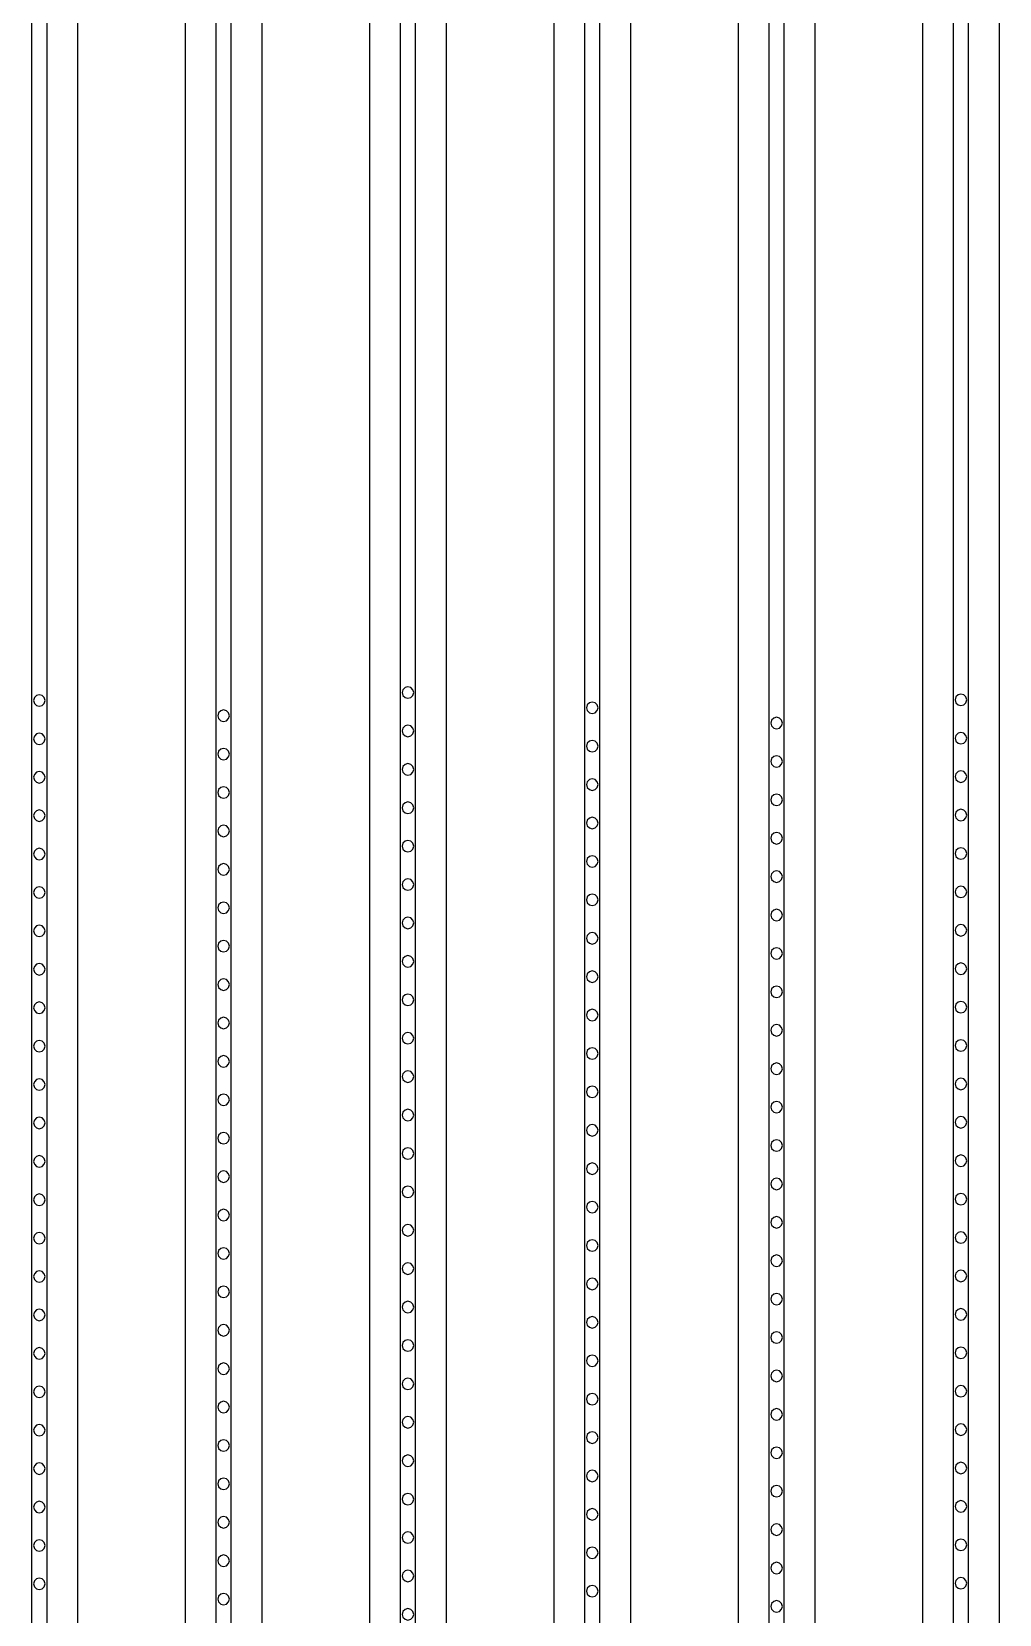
# Model space of a CAD drawing. Header units: metres. Extents: x -1805 to 1655, y -683 to 39617.
# Drawn here: x -654 to -528, y 3927.6 to 4133.7 of the extents above; entities that cross this region are included whole.
import ezdxf

# ---------------------------------------------------------------- set-up
doc = ezdxf.new("R2010")
doc.units = ezdxf.units.M
for name, color, linetype in [('Etching', 5, 'CONTINUOUS'), ('IONP', 7, 'CONTINUOUS'), ('Metal', 4, 'CONTINUOUS')]:
    doc.layers.add(name, color=color, linetype=linetype)

msp = doc.modelspace()

# ---------------------------------------------------------------- linework, layer by layer
at = {"layer": 'Etching'}
for points in [[(-648, 3319.23), (-648, 9134.24)], [(-634, 9134.24), (-634, 3192.25)], [(-624, 3192.25), (-624, 9134.24)], [(-610, 9134.24), (-610, 3065.26)], [(-600, 3065.26), (-600, 9134.24)], [(-586, 9134.24), (-586, 2938.28)], [(-576, 2938.28), (-576, 9134.24)], [(-562, 9134.24), (-562, 2811.29)], [(-552, 2811.29), (-552, 9134.24)], [(-538, 9134.24), (-538, 2684.31)], [(-528, 2684.31), (-528, 9134.24)]]:
    msp.add_lwpolyline(points, dxfattribs=at)
at = {"layer": 'IONP'}
for points in [[(-652.25, 4046.59), (-652.35, 4046.96), (-652.62, 4047.24), (-653, 4047.34), (-653.38, 4047.24), (-653.65, 4046.96), (-653.75, 4046.59), (-653.65, 4046.21), (-653.38, 4045.94), (-653, 4045.84), (-652.62, 4045.94), (-652.35, 4046.21), (-652.25, 4046.59)], [(-604.25, 4047.62), (-604.35, 4047.99), (-604.62, 4048.27), (-605, 4048.37), (-605.38, 4048.27), (-605.65, 4047.99), (-605.75, 4047.62), (-605.65, 4047.24), (-605.38, 4046.97), (-605, 4046.87), (-604.62, 4046.97), (-604.35, 4047.24), (-604.25, 4047.62)], [(-532.25, 4046.67), (-532.35, 4047.04), (-532.62, 4047.32), (-533, 4047.42), (-533.38, 4047.32), (-533.65, 4047.04), (-533.75, 4046.67), (-533.65, 4046.29), (-533.38, 4046.02), (-533, 4045.92), (-532.62, 4046.02), (-532.35, 4046.29), (-532.25, 4046.67)], [(-628.25, 4044.6), (-628.35, 4044.98), (-628.62, 4045.25), (-629, 4045.35), (-629.38, 4045.25), (-629.65, 4044.98), (-629.75, 4044.6), (-629.65, 4044.23), (-629.38, 4043.95), (-629, 4043.85), (-628.62, 4043.95), (-628.35, 4044.23), (-628.25, 4044.6)], [(-580.25, 4045.63), (-580.35, 4046.01), (-580.62, 4046.28), (-581, 4046.38), (-581.38, 4046.28), (-581.65, 4046.01), (-581.75, 4045.63), (-581.65, 4045.26), (-581.38, 4044.99), (-581, 4044.88), (-580.62, 4044.99), (-580.35, 4045.26), (-580.25, 4045.63)], [(-604.25, 4042.62), (-604.35, 4042.99), (-604.62, 4043.27), (-605, 4043.37), (-605.38, 4043.27), (-605.65, 4042.99), (-605.75, 4042.62), (-605.65, 4042.24), (-605.38, 4041.97), (-605, 4041.87), (-604.62, 4041.97), (-604.35, 4042.24), (-604.25, 4042.62)], [(-556.25, 4043.65), (-556.35, 4044.03), (-556.62, 4044.3), (-557, 4044.4), (-557.38, 4044.3), (-557.65, 4044.03), (-557.75, 4043.65), (-557.65, 4043.28), (-557.38, 4043), (-557, 4042.9), (-556.62, 4043), (-556.35, 4043.28), (-556.25, 4043.65)], [(-532.25, 4041.67), (-532.35, 4042.04), (-532.62, 4042.32), (-533, 4042.42), (-533.38, 4042.32), (-533.65, 4042.04), (-533.75, 4041.67), (-533.65, 4041.29), (-533.38, 4041.02), (-533, 4040.92), (-532.62, 4041.02), (-532.35, 4041.29), (-532.25, 4041.67)], [(-652.25, 4041.59), (-652.35, 4041.96), (-652.62, 4042.24), (-653, 4042.34), (-653.38, 4042.24), (-653.65, 4041.96), (-653.75, 4041.59), (-653.65, 4041.21), (-653.38, 4040.94), (-653, 4040.84), (-652.62, 4040.94), (-652.35, 4041.21), (-652.25, 4041.59)], [(-628.25, 4039.6), (-628.35, 4039.98), (-628.62, 4040.25), (-629, 4040.35), (-629.38, 4040.25), (-629.65, 4039.98), (-629.75, 4039.6), (-629.65, 4039.23), (-629.38, 4038.95), (-629, 4038.85), (-628.62, 4038.95), (-628.35, 4039.23), (-628.25, 4039.6)], [(-580.25, 4040.63), (-580.35, 4041.01), (-580.62, 4041.28), (-581, 4041.38), (-581.38, 4041.28), (-581.65, 4041.01), (-581.75, 4040.63), (-581.65, 4040.26), (-581.38, 4039.99), (-581, 4039.88), (-580.62, 4039.99), (-580.35, 4040.26), (-580.25, 4040.63)], [(-604.25, 4037.62), (-604.35, 4037.99), (-604.62, 4038.27), (-605, 4038.37), (-605.38, 4038.27), (-605.65, 4037.99), (-605.75, 4037.62), (-605.65, 4037.24), (-605.38, 4036.97), (-605, 4036.87), (-604.62, 4036.97), (-604.35, 4037.24), (-604.25, 4037.62)], [(-556.25, 4038.65), (-556.35, 4039.03), (-556.62, 4039.3), (-557, 4039.4), (-557.38, 4039.3), (-557.65, 4039.03), (-557.75, 4038.65), (-557.65, 4038.28), (-557.38, 4038), (-557, 4037.9), (-556.62, 4038), (-556.35, 4038.28), (-556.25, 4038.65)], [(-652.25, 4036.59), (-652.35, 4036.96), (-652.62, 4037.24), (-653, 4037.34), (-653.38, 4037.24), (-653.65, 4036.96), (-653.75, 4036.59), (-653.65, 4036.21), (-653.38, 4035.94), (-653, 4035.84), (-652.62, 4035.94), (-652.35, 4036.21), (-652.25, 4036.59)], [(-580.25, 4035.63), (-580.35, 4036.01), (-580.62, 4036.28), (-581, 4036.38), (-581.38, 4036.28), (-581.65, 4036.01), (-581.75, 4035.63), (-581.65, 4035.26), (-581.38, 4034.99), (-581, 4034.88), (-580.62, 4034.99), (-580.35, 4035.26), (-580.25, 4035.63)], [(-532.25, 4036.67), (-532.35, 4037.04), (-532.62, 4037.32), (-533, 4037.42), (-533.38, 4037.32), (-533.65, 4037.04), (-533.75, 4036.67), (-533.65, 4036.29), (-533.38, 4036.02), (-533, 4035.92), (-532.62, 4036.02), (-532.35, 4036.29), (-532.25, 4036.67)], [(-628.25, 4034.6), (-628.35, 4034.98), (-628.62, 4035.25), (-629, 4035.35), (-629.38, 4035.25), (-629.65, 4034.98), (-629.75, 4034.6), (-629.65, 4034.23), (-629.38, 4033.95), (-629, 4033.85), (-628.62, 4033.95), (-628.35, 4034.23), (-628.25, 4034.6)], [(-556.25, 4033.65), (-556.35, 4034.03), (-556.62, 4034.3), (-557, 4034.4), (-557.38, 4034.3), (-557.65, 4034.03), (-557.75, 4033.65), (-557.65, 4033.28), (-557.38, 4033), (-557, 4032.9), (-556.62, 4033), (-556.35, 4033.28), (-556.25, 4033.65)], [(-652.25, 4031.59), (-652.35, 4031.96), (-652.62, 4032.24), (-653, 4032.34), (-653.38, 4032.24), (-653.65, 4031.96), (-653.75, 4031.59), (-653.65, 4031.21), (-653.38, 4030.94), (-653, 4030.84), (-652.62, 4030.94), (-652.35, 4031.21), (-652.25, 4031.59)], [(-604.25, 4032.62), (-604.35, 4032.99), (-604.62, 4033.27), (-605, 4033.37), (-605.38, 4033.27), (-605.65, 4032.99), (-605.75, 4032.62), (-605.65, 4032.24), (-605.38, 4031.97), (-605, 4031.87), (-604.62, 4031.97), (-604.35, 4032.24), (-604.25, 4032.62)], [(-532.25, 4031.67), (-532.35, 4032.04), (-532.62, 4032.32), (-533, 4032.42), (-533.38, 4032.32), (-533.65, 4032.04), (-533.75, 4031.67), (-533.65, 4031.29), (-533.38, 4031.02), (-533, 4030.92), (-532.62, 4031.02), (-532.35, 4031.29), (-532.25, 4031.67)], [(-628.25, 4029.6), (-628.35, 4029.98), (-628.62, 4030.25), (-629, 4030.35), (-629.38, 4030.25), (-629.65, 4029.98), (-629.75, 4029.6), (-629.65, 4029.23), (-629.38, 4028.95), (-629, 4028.85), (-628.62, 4028.95), (-628.35, 4029.23), (-628.25, 4029.6)], [(-580.25, 4030.63), (-580.35, 4031.01), (-580.62, 4031.28), (-581, 4031.38), (-581.38, 4031.28), (-581.65, 4031.01), (-581.75, 4030.63), (-581.65, 4030.26), (-581.38, 4029.99), (-581, 4029.88), (-580.62, 4029.99), (-580.35, 4030.26), (-580.25, 4030.63)], [(-604.25, 4027.62), (-604.35, 4027.99), (-604.62, 4028.27), (-605, 4028.37), (-605.38, 4028.27), (-605.65, 4027.99), (-605.75, 4027.62), (-605.65, 4027.24), (-605.38, 4026.97), (-605, 4026.87), (-604.62, 4026.97), (-604.35, 4027.24), (-604.25, 4027.62)], [(-556.25, 4028.65), (-556.35, 4029.03), (-556.62, 4029.3), (-557, 4029.4), (-557.38, 4029.3), (-557.65, 4029.03), (-557.75, 4028.65), (-557.65, 4028.28), (-557.38, 4028), (-557, 4027.9), (-556.62, 4028), (-556.35, 4028.28), (-556.25, 4028.65)], [(-652.25, 4026.59), (-652.35, 4026.96), (-652.62, 4027.24), (-653, 4027.34), (-653.38, 4027.24), (-653.65, 4026.96), (-653.75, 4026.59), (-653.65, 4026.21), (-653.38, 4025.94), (-653, 4025.84), (-652.62, 4025.94), (-652.35, 4026.21), (-652.25, 4026.59)], [(-580.25, 4025.63), (-580.35, 4026.01), (-580.62, 4026.28), (-581, 4026.38), (-581.38, 4026.28), (-581.65, 4026.01), (-581.75, 4025.63), (-581.65, 4025.26), (-581.38, 4024.99), (-581, 4024.88), (-580.62, 4024.99), (-580.35, 4025.26), (-580.25, 4025.63)], [(-532.25, 4026.67), (-532.35, 4027.04), (-532.62, 4027.32), (-533, 4027.42), (-533.38, 4027.32), (-533.65, 4027.04), (-533.75, 4026.67), (-533.65, 4026.29), (-533.38, 4026.02), (-533, 4025.92), (-532.62, 4026.02), (-532.35, 4026.29), (-532.25, 4026.67)], [(-628.25, 4024.6), (-628.35, 4024.98), (-628.62, 4025.25), (-629, 4025.35), (-629.38, 4025.25), (-629.65, 4024.98), (-629.75, 4024.6), (-629.65, 4024.23), (-629.38, 4023.95), (-629, 4023.85), (-628.62, 4023.95), (-628.35, 4024.23), (-628.25, 4024.6)], [(-556.25, 4023.65), (-556.35, 4024.03), (-556.62, 4024.3), (-557, 4024.4), (-557.38, 4024.3), (-557.65, 4024.03), (-557.75, 4023.65), (-557.65, 4023.28), (-557.38, 4023), (-557, 4022.9), (-556.62, 4023), (-556.35, 4023.28), (-556.25, 4023.65)], [(-652.25, 4021.59), (-652.35, 4021.96), (-652.62, 4022.24), (-653, 4022.34), (-653.38, 4022.24), (-653.65, 4021.96), (-653.75, 4021.59), (-653.65, 4021.21), (-653.38, 4020.94), (-653, 4020.84), (-652.62, 4020.94), (-652.35, 4021.21), (-652.25, 4021.59)], [(-604.25, 4022.62), (-604.35, 4022.99), (-604.62, 4023.27), (-605, 4023.37), (-605.38, 4023.27), (-605.65, 4022.99), (-605.75, 4022.62), (-605.65, 4022.24), (-605.38, 4021.97), (-605, 4021.87), (-604.62, 4021.97), (-604.35, 4022.24), (-604.25, 4022.62)], [(-532.25, 4021.67), (-532.35, 4022.04), (-532.62, 4022.32), (-533, 4022.42), (-533.38, 4022.32), (-533.65, 4022.04), (-533.75, 4021.67), (-533.65, 4021.29), (-533.38, 4021.02), (-533, 4020.92), (-532.62, 4021.02), (-532.35, 4021.29), (-532.25, 4021.67)], [(-628.25, 4019.6), (-628.35, 4019.98), (-628.62, 4020.25), (-629, 4020.35), (-629.38, 4020.25), (-629.65, 4019.98), (-629.75, 4019.6), (-629.65, 4019.23), (-629.38, 4018.95), (-629, 4018.85), (-628.62, 4018.95), (-628.35, 4019.23), (-628.25, 4019.6)], [(-580.25, 4020.63), (-580.35, 4021.01), (-580.62, 4021.28), (-581, 4021.38), (-581.38, 4021.28), (-581.65, 4021.01), (-581.75, 4020.63), (-581.65, 4020.26), (-581.38, 4019.99), (-581, 4019.88), (-580.62, 4019.99), (-580.35, 4020.26), (-580.25, 4020.63)], [(-604.25, 4017.62), (-604.35, 4017.99), (-604.62, 4018.27), (-605, 4018.37), (-605.38, 4018.27), (-605.65, 4017.99), (-605.75, 4017.62), (-605.65, 4017.24), (-605.38, 4016.97), (-605, 4016.87), (-604.62, 4016.97), (-604.35, 4017.24), (-604.25, 4017.62)], [(-556.25, 4018.65), (-556.35, 4019.03), (-556.62, 4019.3), (-557, 4019.4), (-557.38, 4019.3), (-557.65, 4019.03), (-557.75, 4018.65), (-557.65, 4018.28), (-557.38, 4018), (-557, 4017.9), (-556.62, 4018), (-556.35, 4018.28), (-556.25, 4018.65)], [(-652.25, 4016.59), (-652.35, 4016.96), (-652.62, 4017.24), (-653, 4017.34), (-653.38, 4017.24), (-653.65, 4016.96), (-653.75, 4016.59), (-653.65, 4016.21), (-653.38, 4015.94), (-653, 4015.84), (-652.62, 4015.94), (-652.35, 4016.21), (-652.25, 4016.59)], [(-580.25, 4015.63), (-580.35, 4016.01), (-580.62, 4016.28), (-581, 4016.38), (-581.38, 4016.28), (-581.65, 4016.01), (-581.75, 4015.63), (-581.65, 4015.26), (-581.38, 4014.99), (-581, 4014.88), (-580.62, 4014.99), (-580.35, 4015.26), (-580.25, 4015.63)], [(-532.25, 4016.67), (-532.35, 4017.04), (-532.62, 4017.32), (-533, 4017.42), (-533.38, 4017.32), (-533.65, 4017.04), (-533.75, 4016.67), (-533.65, 4016.29), (-533.38, 4016.02), (-533, 4015.92), (-532.62, 4016.02), (-532.35, 4016.29), (-532.25, 4016.67)], [(-628.25, 4014.6), (-628.35, 4014.98), (-628.62, 4015.25), (-629, 4015.35), (-629.38, 4015.25), (-629.65, 4014.98), (-629.75, 4014.6), (-629.65, 4014.23), (-629.38, 4013.95), (-629, 4013.85), (-628.62, 4013.95), (-628.35, 4014.23), (-628.25, 4014.6)], [(-556.25, 4013.65), (-556.35, 4014.03), (-556.62, 4014.3), (-557, 4014.4), (-557.38, 4014.3), (-557.65, 4014.03), (-557.75, 4013.65), (-557.65, 4013.28), (-557.38, 4013), (-557, 4012.9), (-556.62, 4013), (-556.35, 4013.28), (-556.25, 4013.65)], [(-652.25, 4011.59), (-652.35, 4011.96), (-652.62, 4012.24), (-653, 4012.34), (-653.38, 4012.24), (-653.65, 4011.96), (-653.75, 4011.59), (-653.65, 4011.21), (-653.38, 4010.94), (-653, 4010.84), (-652.62, 4010.94), (-652.35, 4011.21), (-652.25, 4011.59)], [(-604.25, 4012.62), (-604.35, 4012.99), (-604.62, 4013.27), (-605, 4013.37), (-605.38, 4013.27), (-605.65, 4012.99), (-605.75, 4012.62), (-605.65, 4012.24), (-605.38, 4011.97), (-605, 4011.87), (-604.62, 4011.97), (-604.35, 4012.24), (-604.25, 4012.62)], [(-532.25, 4011.67), (-532.35, 4012.04), (-532.62, 4012.32), (-533, 4012.42), (-533.38, 4012.32), (-533.65, 4012.04), (-533.75, 4011.67), (-533.65, 4011.29), (-533.38, 4011.02), (-533, 4010.92), (-532.62, 4011.02), (-532.35, 4011.29), (-532.25, 4011.67)], [(-628.25, 4009.6), (-628.35, 4009.98), (-628.62, 4010.25), (-629, 4010.35), (-629.38, 4010.25), (-629.65, 4009.98), (-629.75, 4009.6), (-629.65, 4009.23), (-629.38, 4008.95), (-629, 4008.85), (-628.62, 4008.95), (-628.35, 4009.23), (-628.25, 4009.6)], [(-580.25, 4010.63), (-580.35, 4011.01), (-580.62, 4011.28), (-581, 4011.38), (-581.38, 4011.28), (-581.65, 4011.01), (-581.75, 4010.63), (-581.65, 4010.26), (-581.38, 4009.99), (-581, 4009.88), (-580.62, 4009.99), (-580.35, 4010.26), (-580.25, 4010.63)], [(-556.25, 4008.65), (-556.35, 4009.03), (-556.62, 4009.3), (-557, 4009.4), (-557.38, 4009.3), (-557.65, 4009.03), (-557.75, 4008.65), (-557.65, 4008.28), (-557.38, 4008), (-557, 4007.9), (-556.62, 4008), (-556.35, 4008.28), (-556.25, 4008.65)], [(-652.25, 4006.59), (-652.35, 4006.96), (-652.62, 4007.24), (-653, 4007.34), (-653.38, 4007.24), (-653.65, 4006.96), (-653.75, 4006.59), (-653.65, 4006.21), (-653.38, 4005.94), (-653, 4005.84), (-652.62, 4005.94), (-652.35, 4006.21), (-652.25, 4006.59)], [(-604.25, 4007.62), (-604.35, 4007.99), (-604.62, 4008.27), (-605, 4008.37), (-605.38, 4008.27), (-605.65, 4007.99), (-605.75, 4007.62), (-605.65, 4007.24), (-605.38, 4006.97), (-605, 4006.87), (-604.62, 4006.97), (-604.35, 4007.24), (-604.25, 4007.62)], [(-532.25, 4006.67), (-532.35, 4007.04), (-532.62, 4007.32), (-533, 4007.42), (-533.38, 4007.32), (-533.65, 4007.04), (-533.75, 4006.67), (-533.65, 4006.29), (-533.38, 4006.02), (-533, 4005.92), (-532.62, 4006.02), (-532.35, 4006.29), (-532.25, 4006.67)], [(-628.25, 4004.6), (-628.35, 4004.98), (-628.62, 4005.25), (-629, 4005.35), (-629.38, 4005.25), (-629.65, 4004.98), (-629.75, 4004.6), (-629.65, 4004.23), (-629.38, 4003.95), (-629, 4003.85), (-628.62, 4003.95), (-628.35, 4004.23), (-628.25, 4004.6)], [(-580.25, 4005.63), (-580.35, 4006.01), (-580.62, 4006.28), (-581, 4006.38), (-581.38, 4006.28), (-581.65, 4006.01), (-581.75, 4005.63), (-581.65, 4005.26), (-581.38, 4004.99), (-581, 4004.88), (-580.62, 4004.99), (-580.35, 4005.26), (-580.25, 4005.63)], [(-604.25, 4002.62), (-604.35, 4002.99), (-604.62, 4003.27), (-605, 4003.37), (-605.38, 4003.27), (-605.65, 4002.99), (-605.75, 4002.62), (-605.65, 4002.24), (-605.38, 4001.97), (-605, 4001.87), (-604.62, 4001.97), (-604.35, 4002.24), (-604.25, 4002.62)], [(-556.25, 4003.65), (-556.35, 4004.03), (-556.62, 4004.3), (-557, 4004.4), (-557.38, 4004.3), (-557.65, 4004.03), (-557.75, 4003.65), (-557.65, 4003.28), (-557.38, 4003), (-557, 4002.9), (-556.62, 4003), (-556.35, 4003.28), (-556.25, 4003.65)], [(-652.25, 4001.59), (-652.35, 4001.96), (-652.62, 4002.24), (-653, 4002.34), (-653.38, 4002.24), (-653.65, 4001.96), (-653.75, 4001.59), (-653.65, 4001.21), (-653.38, 4000.94), (-653, 4000.84), (-652.62, 4000.94), (-652.35, 4001.21), (-652.25, 4001.59)], [(-580.25, 4000.63), (-580.35, 4001.01), (-580.62, 4001.28), (-581, 4001.38), (-581.38, 4001.28), (-581.65, 4001.01), (-581.75, 4000.63), (-581.65, 4000.26), (-581.38, 3999.99), (-581, 3999.88), (-580.62, 3999.99), (-580.35, 4000.26), (-580.25, 4000.63)], [(-532.25, 4001.67), (-532.35, 4002.04), (-532.62, 4002.32), (-533, 4002.42), (-533.38, 4002.32), (-533.65, 4002.04), (-533.75, 4001.67), (-533.65, 4001.29), (-533.38, 4001.02), (-533, 4000.92), (-532.62, 4001.02), (-532.35, 4001.29), (-532.25, 4001.67)], [(-628.25, 3999.6), (-628.35, 3999.98), (-628.62, 4000.25), (-629, 4000.35), (-629.38, 4000.25), (-629.65, 3999.98), (-629.75, 3999.6), (-629.65, 3999.23), (-629.38, 3998.95), (-629, 3998.85), (-628.62, 3998.95), (-628.35, 3999.23), (-628.25, 3999.6)], [(-556.25, 3998.65), (-556.35, 3999.03), (-556.62, 3999.3), (-557, 3999.4), (-557.38, 3999.3), (-557.65, 3999.03), (-557.75, 3998.65), (-557.65, 3998.28), (-557.38, 3998), (-557, 3997.9), (-556.62, 3998), (-556.35, 3998.28), (-556.25, 3998.65)], [(-652.25, 3996.59), (-652.35, 3996.96), (-652.62, 3997.24), (-653, 3997.34), (-653.38, 3997.24), (-653.65, 3996.96), (-653.75, 3996.59), (-653.65, 3996.21), (-653.38, 3995.94), (-653, 3995.84), (-652.62, 3995.94), (-652.35, 3996.21), (-652.25, 3996.59)], [(-604.25, 3997.62), (-604.35, 3997.99), (-604.62, 3998.27), (-605, 3998.37), (-605.38, 3998.27), (-605.65, 3997.99), (-605.75, 3997.62), (-605.65, 3997.24), (-605.38, 3996.97), (-605, 3996.87), (-604.62, 3996.97), (-604.35, 3997.24), (-604.25, 3997.62)], [(-532.25, 3996.67), (-532.35, 3997.04), (-532.62, 3997.32), (-533, 3997.42), (-533.38, 3997.32), (-533.65, 3997.04), (-533.75, 3996.67), (-533.65, 3996.29), (-533.38, 3996.02), (-533, 3995.92), (-532.62, 3996.02), (-532.35, 3996.29), (-532.25, 3996.67)], [(-628.25, 3994.6), (-628.35, 3994.98), (-628.62, 3995.25), (-629, 3995.35), (-629.38, 3995.25), (-629.65, 3994.98), (-629.75, 3994.6), (-629.65, 3994.23), (-629.38, 3993.95), (-629, 3993.85), (-628.62, 3993.95), (-628.35, 3994.23), (-628.25, 3994.6)], [(-580.25, 3995.63), (-580.35, 3996.01), (-580.62, 3996.28), (-581, 3996.38), (-581.38, 3996.28), (-581.65, 3996.01), (-581.75, 3995.63), (-581.65, 3995.26), (-581.38, 3994.99), (-581, 3994.88), (-580.62, 3994.99), (-580.35, 3995.26), (-580.25, 3995.63)], [(-604.25, 3992.62), (-604.35, 3992.99), (-604.62, 3993.27), (-605, 3993.37), (-605.38, 3993.27), (-605.65, 3992.99), (-605.75, 3992.62), (-605.65, 3992.24), (-605.38, 3991.97), (-605, 3991.87), (-604.62, 3991.97), (-604.35, 3992.24), (-604.25, 3992.62)], [(-556.25, 3993.65), (-556.35, 3994.03), (-556.62, 3994.3), (-557, 3994.4), (-557.38, 3994.3), (-557.65, 3994.03), (-557.75, 3993.65), (-557.65, 3993.28), (-557.38, 3993), (-557, 3992.9), (-556.62, 3993), (-556.35, 3993.28), (-556.25, 3993.65)], [(-652.25, 3991.59), (-652.35, 3991.96), (-652.62, 3992.24), (-653, 3992.34), (-653.38, 3992.24), (-653.65, 3991.96), (-653.75, 3991.59), (-653.65, 3991.21), (-653.38, 3990.94), (-653, 3990.84), (-652.62, 3990.94), (-652.35, 3991.21), (-652.25, 3991.59)], [(-580.25, 3990.63), (-580.35, 3991.01), (-580.62, 3991.28), (-581, 3991.38), (-581.38, 3991.28), (-581.65, 3991.01), (-581.75, 3990.63), (-581.65, 3990.26), (-581.38, 3989.99), (-581, 3989.88), (-580.62, 3989.99), (-580.35, 3990.26), (-580.25, 3990.63)], [(-532.25, 3991.67), (-532.35, 3992.04), (-532.62, 3992.32), (-533, 3992.42), (-533.38, 3992.32), (-533.65, 3992.04), (-533.75, 3991.67), (-533.65, 3991.29), (-533.38, 3991.02), (-533, 3990.92), (-532.62, 3991.02), (-532.35, 3991.29), (-532.25, 3991.67)], [(-628.25, 3989.6), (-628.35, 3989.98), (-628.62, 3990.25), (-629, 3990.35), (-629.38, 3990.25), (-629.65, 3989.98), (-629.75, 3989.6), (-629.65, 3989.23), (-629.38, 3988.95), (-629, 3988.85), (-628.62, 3988.95), (-628.35, 3989.23), (-628.25, 3989.6)], [(-556.25, 3988.65), (-556.35, 3989.03), (-556.62, 3989.3), (-557, 3989.4), (-557.38, 3989.3), (-557.65, 3989.03), (-557.75, 3988.65), (-557.65, 3988.28), (-557.38, 3988), (-557, 3987.9), (-556.62, 3988), (-556.35, 3988.28), (-556.25, 3988.65)], [(-652.25, 3986.59), (-652.35, 3986.96), (-652.62, 3987.24), (-653, 3987.34), (-653.38, 3987.24), (-653.65, 3986.96), (-653.75, 3986.59), (-653.65, 3986.21), (-653.38, 3985.94), (-653, 3985.84), (-652.62, 3985.94), (-652.35, 3986.21), (-652.25, 3986.59)], [(-604.25, 3987.62), (-604.35, 3987.99), (-604.62, 3988.27), (-605, 3988.37), (-605.38, 3988.27), (-605.65, 3987.99), (-605.75, 3987.62), (-605.65, 3987.24), (-605.38, 3986.97), (-605, 3986.87), (-604.62, 3986.97), (-604.35, 3987.24), (-604.25, 3987.62)], [(-532.25, 3986.67), (-532.35, 3987.04), (-532.62, 3987.32), (-533, 3987.42), (-533.38, 3987.32), (-533.65, 3987.04), (-533.75, 3986.67), (-533.65, 3986.29), (-533.38, 3986.02), (-533, 3985.92), (-532.62, 3986.02), (-532.35, 3986.29), (-532.25, 3986.67)], [(-628.25, 3984.6), (-628.35, 3984.98), (-628.62, 3985.25), (-629, 3985.35), (-629.38, 3985.25), (-629.65, 3984.98), (-629.75, 3984.6), (-629.65, 3984.23), (-629.38, 3983.95), (-629, 3983.85), (-628.62, 3983.95), (-628.35, 3984.23), (-628.25, 3984.6)], [(-580.25, 3985.63), (-580.35, 3986.01), (-580.62, 3986.28), (-581, 3986.38), (-581.38, 3986.28), (-581.65, 3986.01), (-581.75, 3985.63), (-581.65, 3985.26), (-581.38, 3984.99), (-581, 3984.88), (-580.62, 3984.99), (-580.35, 3985.26), (-580.25, 3985.63)], [(-604.25, 3982.62), (-604.35, 3982.99), (-604.62, 3983.27), (-605, 3983.37), (-605.38, 3983.27), (-605.65, 3982.99), (-605.75, 3982.62), (-605.65, 3982.24), (-605.38, 3981.97), (-605, 3981.87), (-604.62, 3981.97), (-604.35, 3982.24), (-604.25, 3982.62)], [(-556.25, 3983.65), (-556.35, 3984.03), (-556.62, 3984.3), (-557, 3984.4), (-557.38, 3984.3), (-557.65, 3984.03), (-557.75, 3983.65), (-557.65, 3983.28), (-557.38, 3983), (-557, 3982.9), (-556.62, 3983), (-556.35, 3983.28), (-556.25, 3983.65)], [(-652.25, 3981.59), (-652.35, 3981.96), (-652.62, 3982.24), (-653, 3982.34), (-653.38, 3982.24), (-653.65, 3981.96), (-653.75, 3981.59), (-653.65, 3981.21), (-653.38, 3980.94), (-653, 3980.84), (-652.62, 3980.94), (-652.35, 3981.21), (-652.25, 3981.59)], [(-580.25, 3980.63), (-580.35, 3981.01), (-580.62, 3981.28), (-581, 3981.38), (-581.38, 3981.28), (-581.65, 3981.01), (-581.75, 3980.63), (-581.65, 3980.26), (-581.38, 3979.99), (-581, 3979.88), (-580.62, 3979.99), (-580.35, 3980.26), (-580.25, 3980.63)], [(-532.25, 3981.67), (-532.35, 3982.04), (-532.62, 3982.32), (-533, 3982.42), (-533.38, 3982.32), (-533.65, 3982.04), (-533.75, 3981.67), (-533.65, 3981.29), (-533.38, 3981.02), (-533, 3980.92), (-532.62, 3981.02), (-532.35, 3981.29), (-532.25, 3981.67)], [(-628.25, 3979.6), (-628.35, 3979.98), (-628.62, 3980.25), (-629, 3980.35), (-629.38, 3980.25), (-629.65, 3979.98), (-629.75, 3979.6), (-629.65, 3979.23), (-629.38, 3978.95), (-629, 3978.85), (-628.62, 3978.95), (-628.35, 3979.23), (-628.25, 3979.6)], [(-556.25, 3978.65), (-556.35, 3979.03), (-556.62, 3979.3), (-557, 3979.4), (-557.38, 3979.3), (-557.65, 3979.03), (-557.75, 3978.65), (-557.65, 3978.28), (-557.38, 3978), (-557, 3977.9), (-556.62, 3978), (-556.35, 3978.28), (-556.25, 3978.65)], [(-652.25, 3976.59), (-652.35, 3976.96), (-652.62, 3977.24), (-653, 3977.34), (-653.38, 3977.24), (-653.65, 3976.96), (-653.75, 3976.59), (-653.65, 3976.21), (-653.38, 3975.94), (-653, 3975.84), (-652.62, 3975.94), (-652.35, 3976.21), (-652.25, 3976.59)], [(-604.25, 3977.62), (-604.35, 3977.99), (-604.62, 3978.27), (-605, 3978.37), (-605.38, 3978.27), (-605.65, 3977.99), (-605.75, 3977.62), (-605.65, 3977.24), (-605.38, 3976.97), (-605, 3976.87), (-604.62, 3976.97), (-604.35, 3977.24), (-604.25, 3977.62)], [(-532.25, 3976.67), (-532.35, 3977.04), (-532.62, 3977.32), (-533, 3977.42), (-533.38, 3977.32), (-533.65, 3977.04), (-533.75, 3976.67), (-533.65, 3976.29), (-533.38, 3976.02), (-533, 3975.92), (-532.62, 3976.02), (-532.35, 3976.29), (-532.25, 3976.67)], [(-628.25, 3974.6), (-628.35, 3974.98), (-628.62, 3975.25), (-629, 3975.35), (-629.38, 3975.25), (-629.65, 3974.98), (-629.75, 3974.6), (-629.65, 3974.23), (-629.38, 3973.95), (-629, 3973.85), (-628.62, 3973.95), (-628.35, 3974.23), (-628.25, 3974.6)], [(-580.25, 3975.63), (-580.35, 3976.01), (-580.62, 3976.28), (-581, 3976.38), (-581.38, 3976.28), (-581.65, 3976.01), (-581.75, 3975.63), (-581.65, 3975.26), (-581.38, 3974.99), (-581, 3974.88), (-580.62, 3974.99), (-580.35, 3975.26), (-580.25, 3975.63)], [(-556.25, 3973.65), (-556.35, 3974.03), (-556.62, 3974.3), (-557, 3974.4), (-557.38, 3974.3), (-557.65, 3974.03), (-557.75, 3973.65), (-557.65, 3973.28), (-557.38, 3973), (-557, 3972.9), (-556.62, 3973), (-556.35, 3973.28), (-556.25, 3973.65)], [(-652.25, 3971.59), (-652.35, 3971.96), (-652.62, 3972.24), (-653, 3972.34), (-653.38, 3972.24), (-653.65, 3971.96), (-653.75, 3971.59), (-653.65, 3971.21), (-653.38, 3970.94), (-653, 3970.84), (-652.62, 3970.94), (-652.35, 3971.21), (-652.25, 3971.59)], [(-604.25, 3972.62), (-604.35, 3972.99), (-604.62, 3973.27), (-605, 3973.37), (-605.38, 3973.27), (-605.65, 3972.99), (-605.75, 3972.62), (-605.65, 3972.24), (-605.38, 3971.97), (-605, 3971.87), (-604.62, 3971.97), (-604.35, 3972.24), (-604.25, 3972.62)], [(-532.25, 3971.67), (-532.35, 3972.04), (-532.62, 3972.32), (-533, 3972.42), (-533.38, 3972.32), (-533.65, 3972.04), (-533.75, 3971.67), (-533.65, 3971.29), (-533.38, 3971.02), (-533, 3970.92), (-532.62, 3971.02), (-532.35, 3971.29), (-532.25, 3971.67)], [(-628.25, 3969.6), (-628.35, 3969.98), (-628.62, 3970.25), (-629, 3970.35), (-629.38, 3970.25), (-629.65, 3969.98), (-629.75, 3969.6), (-629.65, 3969.23), (-629.38, 3968.95), (-629, 3968.85), (-628.62, 3968.95), (-628.35, 3969.23), (-628.25, 3969.6)], [(-580.25, 3970.63), (-580.35, 3971.01), (-580.62, 3971.28), (-581, 3971.38), (-581.38, 3971.28), (-581.65, 3971.01), (-581.75, 3970.63), (-581.65, 3970.26), (-581.38, 3969.99), (-581, 3969.88), (-580.62, 3969.99), (-580.35, 3970.26), (-580.25, 3970.63)], [(-604.25, 3967.62), (-604.35, 3967.99), (-604.62, 3968.27), (-605, 3968.37), (-605.38, 3968.27), (-605.65, 3967.99), (-605.75, 3967.62), (-605.65, 3967.24), (-605.38, 3966.97), (-605, 3966.87), (-604.62, 3966.97), (-604.35, 3967.24), (-604.25, 3967.62)], [(-556.25, 3968.65), (-556.35, 3969.03), (-556.62, 3969.3), (-557, 3969.4), (-557.38, 3969.3), (-557.65, 3969.03), (-557.75, 3968.65), (-557.65, 3968.28), (-557.38, 3968), (-557, 3967.9), (-556.62, 3968), (-556.35, 3968.28), (-556.25, 3968.65)], [(-652.25, 3966.59), (-652.35, 3966.96), (-652.62, 3967.24), (-653, 3967.34), (-653.38, 3967.24), (-653.65, 3966.96), (-653.75, 3966.59), (-653.65, 3966.21), (-653.38, 3965.94), (-653, 3965.84), (-652.62, 3965.94), (-652.35, 3966.21), (-652.25, 3966.59)], [(-580.25, 3965.63), (-580.35, 3966.01), (-580.62, 3966.28), (-581, 3966.38), (-581.38, 3966.28), (-581.65, 3966.01), (-581.75, 3965.63), (-581.65, 3965.26), (-581.38, 3964.99), (-581, 3964.88), (-580.62, 3964.99), (-580.35, 3965.26), (-580.25, 3965.63)], [(-532.25, 3966.67), (-532.35, 3967.04), (-532.62, 3967.32), (-533, 3967.42), (-533.38, 3967.32), (-533.65, 3967.04), (-533.75, 3966.67), (-533.65, 3966.29), (-533.38, 3966.02), (-533, 3965.92), (-532.62, 3966.02), (-532.35, 3966.29), (-532.25, 3966.67)], [(-628.25, 3964.6), (-628.35, 3964.98), (-628.62, 3965.25), (-629, 3965.35), (-629.38, 3965.25), (-629.65, 3964.98), (-629.75, 3964.6), (-629.65, 3964.23), (-629.38, 3963.95), (-629, 3963.85), (-628.62, 3963.95), (-628.35, 3964.23), (-628.25, 3964.6)], [(-556.25, 3963.65), (-556.35, 3964.03), (-556.62, 3964.3), (-557, 3964.4), (-557.38, 3964.3), (-557.65, 3964.03), (-557.75, 3963.65), (-557.65, 3963.28), (-557.38, 3963), (-557, 3962.9), (-556.62, 3963), (-556.35, 3963.28), (-556.25, 3963.65)], [(-652.25, 3961.59), (-652.35, 3961.96), (-652.62, 3962.24), (-653, 3962.34), (-653.38, 3962.24), (-653.65, 3961.96), (-653.75, 3961.59), (-653.65, 3961.21), (-653.38, 3960.94), (-653, 3960.84), (-652.62, 3960.94), (-652.35, 3961.21), (-652.25, 3961.59)], [(-604.25, 3962.62), (-604.35, 3962.99), (-604.62, 3963.27), (-605, 3963.37), (-605.38, 3963.27), (-605.65, 3962.99), (-605.75, 3962.62), (-605.65, 3962.24), (-605.38, 3961.97), (-605, 3961.87), (-604.62, 3961.97), (-604.35, 3962.24), (-604.25, 3962.62)], [(-532.25, 3961.67), (-532.35, 3962.04), (-532.62, 3962.32), (-533, 3962.42), (-533.38, 3962.32), (-533.65, 3962.04), (-533.75, 3961.67), (-533.65, 3961.29), (-533.38, 3961.02), (-533, 3960.92), (-532.62, 3961.02), (-532.35, 3961.29), (-532.25, 3961.67)], [(-628.25, 3959.6), (-628.35, 3959.98), (-628.62, 3960.25), (-629, 3960.35), (-629.38, 3960.25), (-629.65, 3959.98), (-629.75, 3959.6), (-629.65, 3959.23), (-629.38, 3958.95), (-629, 3958.85), (-628.62, 3958.95), (-628.35, 3959.23), (-628.25, 3959.6)], [(-580.25, 3960.63), (-580.35, 3961.01), (-580.62, 3961.28), (-581, 3961.38), (-581.38, 3961.28), (-581.65, 3961.01), (-581.75, 3960.63), (-581.65, 3960.26), (-581.38, 3959.99), (-581, 3959.88), (-580.62, 3959.99), (-580.35, 3960.26), (-580.25, 3960.63)], [(-604.25, 3957.62), (-604.35, 3957.99), (-604.62, 3958.27), (-605, 3958.37), (-605.38, 3958.27), (-605.65, 3957.99), (-605.75, 3957.62), (-605.65, 3957.24), (-605.38, 3956.97), (-605, 3956.87), (-604.62, 3956.97), (-604.35, 3957.24), (-604.25, 3957.62)], [(-556.25, 3958.65), (-556.35, 3959.03), (-556.62, 3959.3), (-557, 3959.4), (-557.38, 3959.3), (-557.65, 3959.03), (-557.75, 3958.65), (-557.65, 3958.28), (-557.38, 3958), (-557, 3957.9), (-556.62, 3958), (-556.35, 3958.28), (-556.25, 3958.65)], [(-652.25, 3956.59), (-652.35, 3956.96), (-652.62, 3957.24), (-653, 3957.34), (-653.38, 3957.24), (-653.65, 3956.96), (-653.75, 3956.59), (-653.65, 3956.21), (-653.38, 3955.94), (-653, 3955.84), (-652.62, 3955.94), (-652.35, 3956.21), (-652.25, 3956.59)], [(-580.25, 3955.63), (-580.35, 3956.01), (-580.62, 3956.28), (-581, 3956.38), (-581.38, 3956.28), (-581.65, 3956.01), (-581.75, 3955.63), (-581.65, 3955.26), (-581.38, 3954.99), (-581, 3954.88), (-580.62, 3954.99), (-580.35, 3955.26), (-580.25, 3955.63)], [(-532.25, 3956.67), (-532.35, 3957.04), (-532.62, 3957.32), (-533, 3957.42), (-533.38, 3957.32), (-533.65, 3957.04), (-533.75, 3956.67), (-533.65, 3956.29), (-533.38, 3956.02), (-533, 3955.92), (-532.62, 3956.02), (-532.35, 3956.29), (-532.25, 3956.67)], [(-628.25, 3954.6), (-628.35, 3954.98), (-628.62, 3955.25), (-629, 3955.35), (-629.38, 3955.25), (-629.65, 3954.98), (-629.75, 3954.6), (-629.65, 3954.23), (-629.38, 3953.95), (-629, 3953.85), (-628.62, 3953.95), (-628.35, 3954.23), (-628.25, 3954.6)], [(-556.25, 3953.65), (-556.35, 3954.03), (-556.62, 3954.3), (-557, 3954.4), (-557.38, 3954.3), (-557.65, 3954.03), (-557.75, 3953.65), (-557.65, 3953.28), (-557.38, 3953), (-557, 3952.9), (-556.62, 3953), (-556.35, 3953.28), (-556.25, 3953.65)], [(-652.25, 3951.59), (-652.35, 3951.96), (-652.62, 3952.24), (-653, 3952.34), (-653.38, 3952.24), (-653.65, 3951.96), (-653.75, 3951.59), (-653.65, 3951.21), (-653.38, 3950.94), (-653, 3950.84), (-652.62, 3950.94), (-652.35, 3951.21), (-652.25, 3951.59)], [(-604.25, 3952.62), (-604.35, 3952.99), (-604.62, 3953.27), (-605, 3953.37), (-605.38, 3953.27), (-605.65, 3952.99), (-605.75, 3952.62), (-605.65, 3952.24), (-605.38, 3951.97), (-605, 3951.87), (-604.62, 3951.97), (-604.35, 3952.24), (-604.25, 3952.62)], [(-532.25, 3951.67), (-532.35, 3952.04), (-532.62, 3952.32), (-533, 3952.42), (-533.38, 3952.32), (-533.65, 3952.04), (-533.75, 3951.67), (-533.65, 3951.29), (-533.38, 3951.02), (-533, 3950.92), (-532.62, 3951.02), (-532.35, 3951.29), (-532.25, 3951.67)], [(-628.25, 3949.6), (-628.35, 3949.98), (-628.62, 3950.25), (-629, 3950.35), (-629.38, 3950.25), (-629.65, 3949.98), (-629.75, 3949.6), (-629.65, 3949.23), (-629.38, 3948.95), (-629, 3948.85), (-628.62, 3948.95), (-628.35, 3949.23), (-628.25, 3949.6)], [(-580.25, 3950.63), (-580.35, 3951.01), (-580.62, 3951.28), (-581, 3951.38), (-581.38, 3951.28), (-581.65, 3951.01), (-581.75, 3950.63), (-581.65, 3950.26), (-581.38, 3949.99), (-581, 3949.88), (-580.62, 3949.99), (-580.35, 3950.26), (-580.25, 3950.63)], [(-604.25, 3947.62), (-604.35, 3947.99), (-604.62, 3948.27), (-605, 3948.37), (-605.38, 3948.27), (-605.65, 3947.99), (-605.75, 3947.62), (-605.65, 3947.24), (-605.38, 3946.97), (-605, 3946.87), (-604.62, 3946.97), (-604.35, 3947.24), (-604.25, 3947.62)], [(-556.25, 3948.65), (-556.35, 3949.03), (-556.62, 3949.3), (-557, 3949.4), (-557.38, 3949.3), (-557.65, 3949.03), (-557.75, 3948.65), (-557.65, 3948.28), (-557.38, 3948), (-557, 3947.9), (-556.62, 3948), (-556.35, 3948.28), (-556.25, 3948.65)], [(-652.25, 3946.59), (-652.35, 3946.96), (-652.62, 3947.24), (-653, 3947.34), (-653.38, 3947.24), (-653.65, 3946.96), (-653.75, 3946.59), (-653.65, 3946.21), (-653.38, 3945.94), (-653, 3945.84), (-652.62, 3945.94), (-652.35, 3946.21), (-652.25, 3946.59)], [(-580.25, 3945.63), (-580.35, 3946.01), (-580.62, 3946.28), (-581, 3946.38), (-581.38, 3946.28), (-581.65, 3946.01), (-581.75, 3945.63), (-581.65, 3945.26), (-581.38, 3944.99), (-581, 3944.88), (-580.62, 3944.99), (-580.35, 3945.26), (-580.25, 3945.63)], [(-532.25, 3946.67), (-532.35, 3947.04), (-532.62, 3947.32), (-533, 3947.42), (-533.38, 3947.32), (-533.65, 3947.04), (-533.75, 3946.67), (-533.65, 3946.29), (-533.38, 3946.02), (-533, 3945.92), (-532.62, 3946.02), (-532.35, 3946.29), (-532.25, 3946.67)], [(-628.25, 3944.6), (-628.35, 3944.98), (-628.62, 3945.25), (-629, 3945.35), (-629.38, 3945.25), (-629.65, 3944.98), (-629.75, 3944.6), (-629.65, 3944.23), (-629.38, 3943.95), (-629, 3943.85), (-628.62, 3943.95), (-628.35, 3944.23), (-628.25, 3944.6)], [(-556.25, 3943.65), (-556.35, 3944.03), (-556.62, 3944.3), (-557, 3944.4), (-557.38, 3944.3), (-557.65, 3944.03), (-557.75, 3943.65), (-557.65, 3943.28), (-557.38, 3943), (-557, 3942.9), (-556.62, 3943), (-556.35, 3943.28), (-556.25, 3943.65)], [(-652.25, 3941.59), (-652.35, 3941.96), (-652.62, 3942.24), (-653, 3942.34), (-653.38, 3942.24), (-653.65, 3941.96), (-653.75, 3941.59), (-653.65, 3941.21), (-653.38, 3940.94), (-653, 3940.84), (-652.62, 3940.94), (-652.35, 3941.21), (-652.25, 3941.59)], [(-604.25, 3942.62), (-604.35, 3942.99), (-604.62, 3943.27), (-605, 3943.37), (-605.38, 3943.27), (-605.65, 3942.99), (-605.75, 3942.62), (-605.65, 3942.24), (-605.38, 3941.97), (-605, 3941.87), (-604.62, 3941.97), (-604.35, 3942.24), (-604.25, 3942.62)], [(-532.25, 3941.67), (-532.35, 3942.04), (-532.62, 3942.32), (-533, 3942.42), (-533.38, 3942.32), (-533.65, 3942.04), (-533.75, 3941.67), (-533.65, 3941.29), (-533.38, 3941.02), (-533, 3940.92), (-532.62, 3941.02), (-532.35, 3941.29), (-532.25, 3941.67)], [(-628.25, 3939.6), (-628.35, 3939.98), (-628.62, 3940.25), (-629, 3940.35), (-629.38, 3940.25), (-629.65, 3939.98), (-629.75, 3939.6), (-629.65, 3939.23), (-629.38, 3938.95), (-629, 3938.85), (-628.62, 3938.95), (-628.35, 3939.23), (-628.25, 3939.6)], [(-580.25, 3940.63), (-580.35, 3941.01), (-580.62, 3941.28), (-581, 3941.38), (-581.38, 3941.28), (-581.65, 3941.01), (-581.75, 3940.63), (-581.65, 3940.26), (-581.38, 3939.99), (-581, 3939.88), (-580.62, 3939.99), (-580.35, 3940.26), (-580.25, 3940.63)], [(-556.25, 3938.65), (-556.35, 3939.03), (-556.62, 3939.3), (-557, 3939.4), (-557.38, 3939.3), (-557.65, 3939.03), (-557.75, 3938.65), (-557.65, 3938.28), (-557.38, 3938), (-557, 3937.9), (-556.62, 3938), (-556.35, 3938.28), (-556.25, 3938.65)], [(-652.25, 3936.59), (-652.35, 3936.96), (-652.62, 3937.24), (-653, 3937.34), (-653.38, 3937.24), (-653.65, 3936.96), (-653.75, 3936.59), (-653.65, 3936.21), (-653.38, 3935.94), (-653, 3935.84), (-652.62, 3935.94), (-652.35, 3936.21), (-652.25, 3936.59)], [(-604.25, 3937.62), (-604.35, 3937.99), (-604.62, 3938.27), (-605, 3938.37), (-605.38, 3938.27), (-605.65, 3937.99), (-605.75, 3937.62), (-605.65, 3937.24), (-605.38, 3936.97), (-605, 3936.87), (-604.62, 3936.97), (-604.35, 3937.24), (-604.25, 3937.62)], [(-532.25, 3936.67), (-532.35, 3937.04), (-532.62, 3937.32), (-533, 3937.42), (-533.38, 3937.32), (-533.65, 3937.04), (-533.75, 3936.67), (-533.65, 3936.29), (-533.38, 3936.02), (-533, 3935.92), (-532.62, 3936.02), (-532.35, 3936.29), (-532.25, 3936.67)], [(-628.25, 3934.6), (-628.35, 3934.98), (-628.62, 3935.25), (-629, 3935.35), (-629.38, 3935.25), (-629.65, 3934.98), (-629.75, 3934.6), (-629.65, 3934.23), (-629.38, 3933.95), (-629, 3933.85), (-628.62, 3933.95), (-628.35, 3934.23), (-628.25, 3934.6)], [(-580.25, 3935.63), (-580.35, 3936.01), (-580.62, 3936.28), (-581, 3936.38), (-581.38, 3936.28), (-581.65, 3936.01), (-581.75, 3935.63), (-581.65, 3935.26), (-581.38, 3934.99), (-581, 3934.88), (-580.62, 3934.99), (-580.35, 3935.26), (-580.25, 3935.63)], [(-604.25, 3932.62), (-604.35, 3932.99), (-604.62, 3933.27), (-605, 3933.37), (-605.38, 3933.27), (-605.65, 3932.99), (-605.75, 3932.62), (-605.65, 3932.24), (-605.38, 3931.97), (-605, 3931.87), (-604.62, 3931.97), (-604.35, 3932.24), (-604.25, 3932.62)], [(-556.25, 3933.65), (-556.35, 3934.03), (-556.62, 3934.3), (-557, 3934.4), (-557.38, 3934.3), (-557.65, 3934.03), (-557.75, 3933.65), (-557.65, 3933.28), (-557.38, 3933), (-557, 3932.9), (-556.62, 3933), (-556.35, 3933.28), (-556.25, 3933.65)], [(-652.25, 3931.59), (-652.35, 3931.96), (-652.62, 3932.24), (-653, 3932.34), (-653.38, 3932.24), (-653.65, 3931.96), (-653.75, 3931.59), (-653.65, 3931.21), (-653.38, 3930.94), (-653, 3930.84), (-652.62, 3930.94), (-652.35, 3931.21), (-652.25, 3931.59)], [(-580.25, 3930.63), (-580.35, 3931.01), (-580.62, 3931.28), (-581, 3931.38), (-581.38, 3931.28), (-581.65, 3931.01), (-581.75, 3930.63), (-581.65, 3930.26), (-581.38, 3929.99), (-581, 3929.88), (-580.62, 3929.99), (-580.35, 3930.26), (-580.25, 3930.63)], [(-532.25, 3931.67), (-532.35, 3932.04), (-532.62, 3932.32), (-533, 3932.42), (-533.38, 3932.32), (-533.65, 3932.04), (-533.75, 3931.67), (-533.65, 3931.29), (-533.38, 3931.02), (-533, 3930.92), (-532.62, 3931.02), (-532.35, 3931.29), (-532.25, 3931.67)], [(-628.25, 3929.6), (-628.35, 3929.98), (-628.62, 3930.25), (-629, 3930.35), (-629.38, 3930.25), (-629.65, 3929.98), (-629.75, 3929.6), (-629.65, 3929.23), (-629.38, 3928.95), (-629, 3928.85), (-628.62, 3928.95), (-628.35, 3929.23), (-628.25, 3929.6)], [(-556.25, 3928.65), (-556.35, 3929.03), (-556.62, 3929.3), (-557, 3929.4), (-557.38, 3929.3), (-557.65, 3929.03), (-557.75, 3928.65), (-557.65, 3928.28), (-557.38, 3928), (-557, 3927.9), (-556.62, 3928), (-556.35, 3928.28), (-556.25, 3928.65)], [(-604.25, 3927.62), (-604.35, 3927.99), (-604.62, 3928.27), (-605, 3928.37), (-605.38, 3928.27), (-605.65, 3927.99), (-605.75, 3927.62), (-605.65, 3927.24), (-605.38, 3926.97), (-605, 3926.87), (-604.62, 3926.97), (-604.35, 3927.24), (-604.25, 3927.62)]]:
    msp.add_lwpolyline(points, close=True, dxfattribs=at)
at = {"layer": 'Metal'}
for points in [[(-654, 9436.51), (-654, 3315.42)], [(-652, 3315.42), (-652, 9436.51)], [(-630, 9436.51), (-630, 3188.43)], [(-628, 3188.43), (-628, 9436.51)], [(-606, 9436.51), (-606, 3061.45)], [(-604, 3061.45), (-604, 9436.51)], [(-582, 9436.51), (-582, 2934.46)], [(-580, 2934.46), (-580, 9436.51)], [(-558, 9436.51), (-558, 2807.48)], [(-556, 2807.48), (-556, 9436.51)], [(-532, 2680.5), (-532, 9436.51), (-534, 9436.51), (-534, 9436.51), (-534, 2680.5)]]:
    msp.add_lwpolyline(points, dxfattribs=at)

doc.saveas('drawing.dxf')
